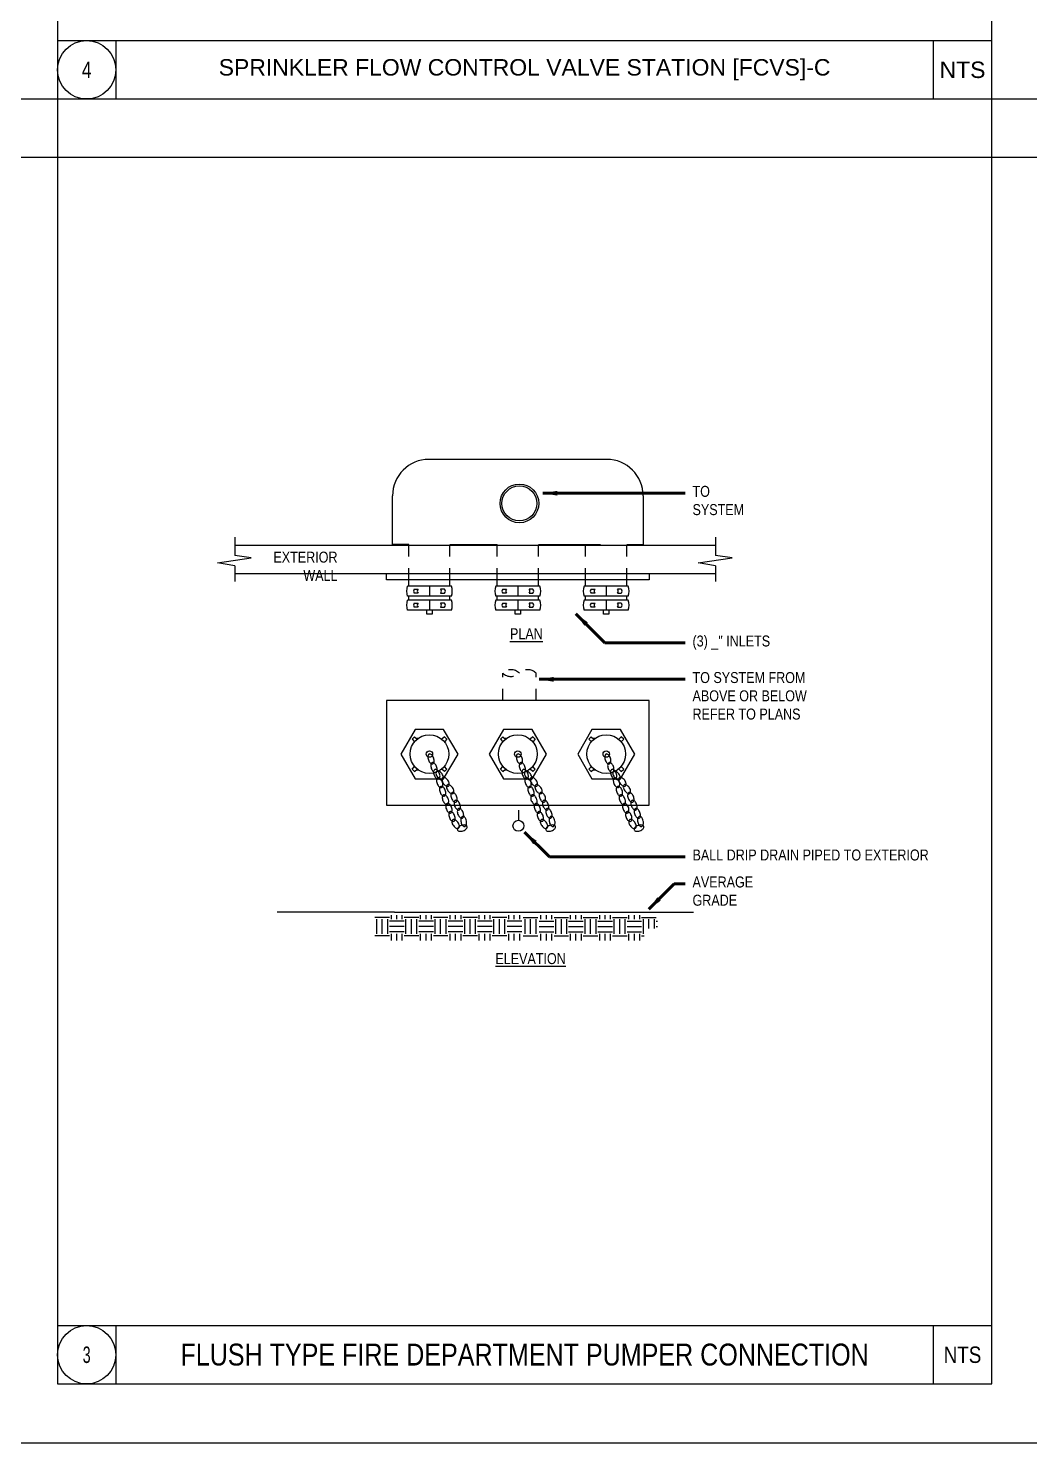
# Model space of a CAD drawing. Extents: x 2014.8 to 2046.4, y 1461.6 to 1484.9.
# Drawn here: x 2028.98 to 2037.55, y 1461.6 to 1473.71 of the extents above; entities that cross this region are included whole.
import ezdxf
from ezdxf.enums import TextEntityAlignment as Align

# ---------------------------------------------------------------- set-up
doc = ezdxf.new("R2010")
doc.units = 0
doc.header["$LTSCALE"] = 0.375
doc.header["$MEASUREMENT"] = 0
doc.linetypes.add('HIDDEN', pattern=[0.375, 0.25, -0.125])
for name, color, linetype in [('G-ANNO-TEXT', 70, 'Continuous'), ('G-DETL', 12, 'Continuous'), ('G-DETL-BORD', 1, 'Continuous')]:
    doc.layers.add(name, color=color, linetype=linetype)
doc.styles.add('Arial', font='arial.ttf')
doc.styles.add('Arial Narrow', font='ARIALN.TTF')
doc.dimstyles.new('RWS-ANNOTATIVE', dxfattribs={"dimscale": 0, "dimtxt": 0.09375, "dimasz": 0.125, "dimexe": 0.0625, "dimexo": 0.0625, "dimgap": 0.09375, "dimtad": 1, "dimdec": 4, "dimzin": 3, "dimdsep": 46, "dimlunit": 4, "dimtxsty": 'Arial', "dimblk": 'OBLIQUE', "dimcen": 0.09375, "dimdle": 0.0625, "dimclrd": 256, "dimclre": 256, "dimclrt": 256, "dimadec": 4, "dimazin": 0, "dimtfac": 0.8, "dimtdec": 4, "dimtix": 1, "dimtofl": 0, "dimtmove": 1, "dimatfit": 0, "dimfxl": 1, "dimfrac": 1, "dimtolj": 1, "dimtzin": 0, "dimlwd": -1, "dimlwe": -1, "dimarcsym": 0})

# ---------------------------------------------------------------- blocks, each defined once
blk = doc.blocks.new('PipeUpLarge')
at = {"color": 0, "linetype": 'Continuous'}
blk.add_circle((0, 0), 0.0469, dxfattribs=at)
blk = doc.blocks.new('_Oblique')
at = {"color": 0, "linetype": 'ByBlock', "lineweight": -2}
blk.add_line((-0.5, -0.5), (0.5, 0.5), dxfattribs=at)
blk = doc.blocks.new('CHAIN')
for points in [[(0, 0, 0.164525), (-0.8, -0.2, 0.105794), (-1.7, -1.2, 0.0691), (-2.2, -2.5, 0.055299), (-2.4, -4.2, 0.055299), (-2.3, -5.9, 0.0691), (-1.8, -7.2, 0.105794), (-1, -8.2, 0.164525), (-0.2, -8.5, 0.164525), (0.6, -8.2, 0.105794), (1.4, -7.3, 0.0691), (1.9, -6, 0.055299), (2.2, -4.3, 0.055299), (2, -2.6, 0.0691), (1.6, -1.3, 0.105794), (0.8, -0.3, 0.164525)], [(-0.1, -7.4, 0.164525), (-0.9, -7.6, 0.105794), (-1.8, -8.6, 0.0691), (-2.3, -9.9, 0.055299), (-2.6, -11.6, 0.055299), (-2.4, -13.3, 0.0691), (-2, -14.6, 0.105794), (-1.2, -15.6, 0.164525), (-0.4, -15.9, 0.164525), (0.4, -15.6, 0.105794), (1.3, -14.7, 0.0691), (1.8, -13.4, 0.055299), (2, -11.7, 0.055299), (1.9, -10, 0.0691), (1.4, -8.7, 0.105794), (0.6, -7.7, 0.164525)], [(-0.2, -20.8, 0.164525), (-1, -21, 0.105794), (-1.8, -22, 0.0691), (-2.2, -23.3, 0.055299), (-2.4, -25, 0.055299), (-2.2, -26.7, 0.0691), (-1.6, -28, 0.105794), (-0.8, -29, 0.164525), (0, -29.2, 0.164525), (0.8, -28.9, 0.105794), (1.6, -27.9, 0.0691), (2.1, -26.6, 0.055299), (2.2, -24.9, 0.055299), (2, -23.2, 0.0691), (1.4, -22, 0.105794), (0.6, -21, 0.164525)], [(-0.1, -13.4, 0.164525), (-0.8, -13.7, 0.105794), (-1.6, -14.6, 0.0691), (-2.1, -15.9, 0.055299), (-2.2, -17.7, 0.055299), (-2, -19.4, 0.0691), (-1.5, -20.6, 0.105794), (-0.6, -21.6, 0.164525), (0.2, -21.8, 0.164525), (1, -21.5, 0.105794), (1.8, -20.5, 0.0691), (2.2, -19.2, 0.055299), (2.3, -17.5, 0.055299), (2.1, -15.8, 0.0691), (1.6, -14.6, 0.105794), (0.7, -13.6, 0.164525)], [(0.9, -15.3, 0.164525), (0.2, -15.8, 0.105794), (-0.4, -16.9, 0.0691), (-0.5, -18.3, 0.055299), (-0.3, -20, 0.055299), (0.3, -21.6, 0.0691), (1.1, -22.7, 0.105794), (2.2, -23.5, 0.164525), (3, -23.5, 0.164525), (3.7, -23.1, 0.105794), (4.3, -21.9, 0.0691), (4.4, -20.6, 0.055299), (4.2, -18.9, 0.055299), (3.6, -17.3, 0.0691), (2.8, -16.1, 0.105794), (1.7, -15.4, 0.164525)], [(3.7, -21.8, 0.164525), (3, -22.3, 0.105794), (2.4, -23.4, 0.0691), (2.2, -24.8, 0.055299), (2.5, -26.5, 0.055299), (3.1, -28.1, 0.0691), (3.9, -29.2, 0.105794), (4.9, -30, 0.164525), (5.7, -30, 0.164525), (6.4, -29.6, 0.105794), (7, -28.4, 0.0691), (7.2, -27.1, 0.055299), (6.9, -25.4, 0.055299), (6.3, -23.8, 0.0691), (5.5, -22.6, 0.105794), (4.5, -21.9, 0.164525)], [(-0.4, -28.2, 0.164525), (-1.1, -28.4, 0.105794), (-1.9, -29.4, 0.0691), (-2.4, -30.7, 0.055299), (-2.5, -32.4, 0.055299), (-2.3, -34.1, 0.0691), (-1.8, -35.4, 0.105794), (-0.9, -36.4, 0.164525), (-0.1, -36.6, 0.164525), (0.7, -36.3, 0.105794), (1.5, -35.3, 0.0691), (1.9, -34, 0.055299), (2.1, -32.3, 0.055299), (1.8, -30.6, 0.0691), (1.3, -29.3, 0.105794), (0.4, -28.4, 0.164525)], [(5.2, -28.8, 0.164525), (4.5, -29.3, 0.105794), (3.9, -30.4, 0.0691), (3.7, -31.8, 0.055299), (4, -33.5, 0.055299), (4.6, -35.1, 0.0691), (5.4, -36.2, 0.105794), (6.4, -37, 0.164525), (7.2, -37, 0.164525), (7.9, -36.6, 0.105794), (8.5, -35.4, 0.0691), (8.7, -34.1, 0.055299), (8.4, -32.4, 0.055299), (7.8, -30.8, 0.0691), (7, -29.6, 0.105794), (6, -28.9, 0.164525)], [(-0.5, -35.6, 0.164525), (-1.3, -35.8, 0.105794), (-2.1, -36.8, 0.0691), (-2.5, -38.1, 0.055299), (-2.7, -39.8, 0.055299), (-2.4, -41.5, 0.0691), (-1.9, -42.8, 0.105794), (-1.1, -43.8, 0.164525), (-0.3, -44, 0.164525), (0.5, -43.7, 0.105794), (1.3, -42.7, 0.0691), (1.8, -41.4, 0.055299), (1.9, -39.7, 0.055299), (1.7, -38, 0.0691), (1.2, -36.7, 0.105794), (0.3, -35.8, 0.164525)], [(-0.3, -43.1, 0.164525), (-1, -43.3, 0.105794), (-1.8, -44.3, 0.0691), (-2.3, -45.6, 0.055299), (-2.4, -47.3, 0.055299), (-2.2, -49, 0.0691), (-1.7, -50.3, 0.105794), (-0.8, -51.3, 0.164525), (0, -51.5, 0.164525), (0.8, -51.2, 0.105794), (1.6, -50.2, 0.0691), (2, -48.9, 0.055299), (2.2, -47.2, 0.055299), (1.9, -45.5, 0.0691), (1.4, -44.2, 0.105794), (0.5, -43.3, 0.164525)], [(6.7, -36.1, 0.164525), (6, -36.3, 0.105794), (5.2, -37.3, 0.0691), (4.7, -38.6, 0.055299), (4.6, -40.3, 0.055299), (4.8, -42, 0.0691), (5.3, -43.3, 0.105794), (6.2, -44.3, 0.164525), (7, -44.5, 0.164525), (7.8, -44.2, 0.105794), (8.6, -43.2, 0.0691), (9, -41.9, 0.055299), (9.2, -40.2, 0.055299), (8.9, -38.5, 0.0691), (8.4, -37.2, 0.105794), (7.5, -36.3, 0.164525)], [(7, -43.1, 0.164525), (6.2, -43.3, 0.105794), (5.4, -44.3, 0.0691), (5, -45.6, 0.055299), (4.8, -47.3, 0.055299), (5.1, -49, 0.0691), (5.6, -50.3, 0.105794), (6.4, -51.3, 0.164525), (7.2, -51.5, 0.164525), (8, -51.2, 0.105794), (8.8, -50.2, 0.0691), (9.3, -48.9, 0.055299), (9.4, -47.2, 0.055299), (9.2, -45.5, 0.0691), (8.7, -44.2, 0.105794), (7.8, -43.3, 0.164525)], [(-0.3, -50.3, 0.164525), (-1, -50.6, 0.105794), (-1.8, -51.6, 0.0691), (-2.3, -52.9, 0.055299), (-2.4, -54.6, 0.055299), (-2.2, -56.3, 0.0691), (-1.7, -57.6, 0.105794), (-0.8, -58.5, 0.164525), (0, -58.8, 0.164525), (0.8, -58.5, 0.105794), (1.6, -57.5, 0.0691), (2, -56.2, 0.055299), (2.2, -54.5, 0.055299), (1.9, -52.8, 0.0691), (1.4, -51.5, 0.105794), (0.5, -50.5, 0.164525)], [(-0.5, -57.3, 0.164525), (-1.2, -57.8, 0.105794), (-1.8, -58.9, 0.0691), (-1.9, -60.3, 0.055299), (-1.6, -62, 0.055299), (-1, -63.6, 0.0691), (-0.2, -64.7, 0.105794), (0.9, -65.4, 0.164525), (1.7, -65.4, 0.164525), (2.4, -65, 0.105794), (3, -63.8, 0.0691), (3.1, -62.4, 0.055299), (2.8, -60.7, 0.055299), (2.2, -59.2, 0.0691), (1.4, -58, 0.105794), (0.3, -57.3, 0.164525)], [(7.2, -50.3, 0.164525), (6.5, -50.6, 0.105794), (5.7, -51.6, 0.0691), (5.2, -52.9, 0.055299), (5.1, -54.6, 0.055299), (5.3, -56.3, 0.0691), (5.8, -57.6, 0.105794), (6.7, -58.5, 0.164525), (7.5, -58.8, 0.164525), (8.3, -58.5, 0.105794), (9.1, -57.5, 0.0691), (9.5, -56.2, 0.055299), (9.7, -54.5, 0.055299), (9.4, -52.8, 0.0691), (8.9, -51.5, 0.105794), (8, -50.5, 0.164525)], [(8.2, -57.5, 0.164525), (7.4, -57.7, 0.105794), (6.4, -58.5, 0.0691), (5.7, -59.7, 0.055299), (5.3, -61.4, 0.055299), (5.2, -63.1, 0.0691), (5.5, -64.4, 0.105794), (6.2, -65.5, 0.164525), (6.9, -65.9, 0.164525), (7.7, -65.7, 0.105794), (8.7, -64.9, 0.0691), (9.4, -63.7, 0.055299), (9.8, -62.1, 0.055299), (9.9, -60.3, 0.0691), (9.6, -59, 0.105794), (8.9, -57.9, 0.164525)], [(0.3, -66.4, 0.164525), (0.6, -67.2, 0.105794), (1.5, -68, 0.0691), (2.8, -68.5, 0.055299), (4.5, -68.7, 0.055299), (6.2, -68.5, 0.0691), (7.5, -68, 0.105794), (8.5, -67.2, 0.164525), (8.7, -66.4, 0.164525), (8.5, -65.6, 0.105794), (7.5, -64.8, 0.0691), (6.2, -64.3, 0.055299), (4.5, -64.1, 0.055299), (2.8, -64.3, 0.0691), (1.5, -64.8, 0.105794), (0.6, -65.6, 0.164525)]]:
    blk.add_lwpolyline(points, format="xyb", close=True)
blk = doc.blocks.new('A$C679B374F')
at = {"layer": 'G-DETL'}
for p, q in [((0, -0.006), (0, 0)), ((0.365, -0.356), (-0.013, -0.356)), ((0, -0.356), (0, -0.303)), ((0.176, -0.356), (0.176, -0.442)), ((0.352, -0.356), (0.352, -0.303)), ((0.365, -0.442), (-0.013, -0.442)), ((0.365, -0.475), (-0.013, -0.475)), ((0, -0.475), (0, -0.442)), ((0.046, -0.382), (0.08, -0.382)), ((0.08, -0.416), (0.046, -0.416)), ((0.176, -0.475), (0.176, -0.562)), ((0.305, -0.382), (0.272, -0.382)), ((0.272, -0.416), (0.305, -0.416)), ((0.352, -0.475), (0.352, -0.442)), ((0.365, -0.562), (-0.013, -0.562)), ((0.046, -0.502), (0.08, -0.502)), ((0.08, -0.535), (0.046, -0.535)), ((0.153, -0.595), (0.153, -0.562)), ((0.199, -0.595), (0.153, -0.595)), ((0.199, -0.562), (0.199, -0.595)), ((0.305, -0.502), (0.272, -0.502)), ((0.272, -0.535), (0.305, -0.535))]:
    blk.add_line(p, q, dxfattribs=at)
at = {"layer": 'G-DETL', "linetype": 'HIDDEN'}
for p, q in [((0.352, -0.303), (0.352, 0)), ((0, -0.303), (0, -0.006))]:
    blk.add_line(p, q, dxfattribs=at)
at = {"layer": 'G-DETL'}
for centre, radius, start, end in [((0.123, -0.399), 0.143, 162.4076, 197.5924), ((0.229, -0.399), 0.143, 342.4076, 17.5924), ((0.123, -0.519), 0.143, 162.4076, 197.5924), ((0.063, -0.399), 0.0235, 135, 225), ((0.096, -0.399), 0.0235, 135, 225), ((0.256, -0.399), 0.0235, 315, 45), ((0.289, -0.399), 0.0235, 315, 45), ((0.229, -0.519), 0.143, 342.4076, 17.5924), ((0.063, -0.519), 0.0235, 135, 225), ((0.096, -0.519), 0.0235, 135, 225), ((0.256, -0.519), 0.0235, 315, 45), ((0.289, -0.519), 0.0235, 315, 45)]:
    blk.add_arc(centre, radius, start, end, dxfattribs=at)

msp = doc.modelspace()

# ---------------------------------------------------------------- linework, layer by layer
at = {"layer": 'DEFPOINTS'}
for points in [[(2014.814, 1461.601), (2046.439, 1461.601), (2046.439, 1484.851), (2014.814, 1484.851)], [(2029.228, 1472.604), (2028.728, 1472.604), (2028.728, 1473.104), (2029.228, 1473.104)], [(2037.728, 1472.604), (2037.228, 1472.604), (2037.228, 1473.104), (2037.728, 1473.104)], [(2037.728, 1472.604), (2037.228, 1472.604), (2037.228, 1473.104), (2037.728, 1473.104)]]:
    msp.add_lwpolyline(points, close=True, dxfattribs=at)
at = {"layer": 'G-DETL'}
for p, q in [((2032.409, 1470.02), (2033.931, 1470.02)), ((2032.097, 1469.29), (2032.097, 1469.707)), ((2034.244, 1469.707), (2034.244, 1469.29)), ((2030.746, 1469.354), (2030.746, 1469.197)), ((2030.746, 1469.284), (2034.864, 1469.284)), ((2032.237, 1469.29), (2032.097, 1469.29)), ((2032.589, 1469.29), (2032.994, 1469.29)), ((2033.346, 1469.29), (2033.751, 1469.29)), ((2033.738, 1469.29), (2033.879, 1469.29)), ((2034.103, 1469.29), (2034.244, 1469.29)), ((2034.864, 1469.354), (2034.864, 1469.197)), ((2030.597, 1469.133), (2030.887, 1469.176)), ((2030.746, 1469.108), (2030.597, 1469.133)), ((2030.887, 1469.176), (2030.746, 1469.197)), ((2034.715, 1469.133), (2035.005, 1469.176)), ((2034.864, 1469.108), (2034.715, 1469.133)), ((2035.005, 1469.176), (2034.864, 1469.197)), ((2030.746, 1469.108), (2030.746, 1468.973)), ((2030.746, 1469.043), (2034.864, 1469.043)), ((2032.045, 1468.987), (2032.045, 1469.043)), ((2034.296, 1469.043), (2034.296, 1468.987)), ((2034.864, 1469.108), (2034.864, 1468.973)), ((2034.296, 1468.987), (2032.045, 1468.987)), ((2032.045, 1467.955), (2032.045, 1467.058)), ((2034.296, 1467.955), (2032.045, 1467.955)), ((2034.296, 1467.058), (2034.296, 1467.955)), ((2032.285, 1467.645), (2032.264, 1467.624)), ((2032.264, 1467.624), (2032.286, 1467.602)), ((2032.285, 1467.645), (2032.307, 1467.623)), ((2032.299, 1467.631), (2032.317, 1467.631)), ((2032.542, 1467.645), (2032.52, 1467.623)), ((2032.563, 1467.624), (2032.541, 1467.602)), ((2032.563, 1467.624), (2032.542, 1467.645)), ((2033.042, 1467.645), (2033.021, 1467.624)), ((2033.021, 1467.624), (2033.043, 1467.602)), ((2033.042, 1467.645), (2033.064, 1467.623)), ((2033.056, 1467.631), (2033.074, 1467.631)), ((2033.299, 1467.645), (2033.277, 1467.623)), ((2033.32, 1467.624), (2033.298, 1467.602)), ((2033.32, 1467.624), (2033.299, 1467.645)), ((2033.799, 1467.645), (2033.778, 1467.624)), ((2033.778, 1467.624), (2033.8, 1467.602)), ((2033.799, 1467.645), (2033.821, 1467.623)), ((2033.813, 1467.631), (2033.831, 1467.631)), ((2034.056, 1467.645), (2034.034, 1467.623)), ((2034.077, 1467.624), (2034.055, 1467.602)), ((2034.077, 1467.624), (2034.056, 1467.645)), ((2032.264, 1467.367), (2032.286, 1467.389)), ((2032.264, 1467.367), (2032.285, 1467.346)), ((2032.285, 1467.346), (2032.307, 1467.368)), ((2032.299, 1467.36), (2032.317, 1467.36)), ((2032.542, 1467.346), (2032.52, 1467.368)), ((2032.563, 1467.367), (2032.541, 1467.389)), ((2032.542, 1467.346), (2032.563, 1467.367)), ((2033.021, 1467.367), (2033.043, 1467.389)), ((2033.021, 1467.367), (2033.042, 1467.346)), ((2033.042, 1467.346), (2033.064, 1467.368)), ((2033.056, 1467.36), (2033.074, 1467.36)), ((2033.299, 1467.346), (2033.277, 1467.368)), ((2033.32, 1467.367), (2033.298, 1467.389)), ((2033.299, 1467.346), (2033.32, 1467.367)), ((2033.778, 1467.367), (2033.8, 1467.389)), ((2033.778, 1467.367), (2033.799, 1467.346)), ((2033.799, 1467.346), (2033.821, 1467.368)), ((2033.813, 1467.36), (2033.831, 1467.36)), ((2034.056, 1467.346), (2034.034, 1467.368)), ((2034.077, 1467.367), (2034.055, 1467.389)), ((2034.056, 1467.346), (2034.077, 1467.367)), ((2032.045, 1467.058), (2034.296, 1467.058)), ((2033.175, 1467.016), (2033.175, 1466.929)), ((2032.113, 1466.142), (2031.108, 1466.142)), ((2032.072, 1466.098), (2031.947, 1466.098)), ((2032.087, 1466.082), (2032.087, 1466.118)), ((2032.113, 1466.142), (2033.973, 1466.142)), ((2032.134, 1466.082), (2032.134, 1466.118)), ((2032.181, 1466.082), (2032.181, 1466.118)), ((2032.322, 1466.098), (2032.197, 1466.098)), ((2032.337, 1466.082), (2032.337, 1466.118)), ((2032.384, 1466.082), (2032.384, 1466.118)), ((2032.431, 1466.082), (2032.431, 1466.118)), ((2032.572, 1466.098), (2032.447, 1466.098)), ((2032.59, 1466.082), (2032.59, 1466.118)), ((2032.637, 1466.082), (2032.637, 1466.118)), ((2032.684, 1466.082), (2032.684, 1466.118)), ((2032.825, 1466.098), (2032.7, 1466.098)), ((2032.84, 1466.082), (2032.84, 1466.118)), ((2032.887, 1466.082), (2032.887, 1466.118)), ((2032.934, 1466.082), (2032.934, 1466.118)), ((2033.075, 1466.098), (2032.95, 1466.098)), ((2033.094, 1466.082), (2033.094, 1466.118)), ((2033.14, 1466.082), (2033.14, 1466.118)), ((2033.187, 1466.082), (2033.187, 1466.118)), ((2033.217, 1466.098), (2033.342, 1466.098)), ((2033.368, 1466.082), (2033.368, 1466.118)), ((2033.415, 1466.082), (2033.415, 1466.118)), ((2033.462, 1466.082), (2033.462, 1466.118)), ((2033.48, 1466.098), (2033.605, 1466.098)), ((2033.621, 1466.082), (2033.621, 1466.118)), ((2033.668, 1466.082), (2033.668, 1466.118)), ((2033.715, 1466.082), (2033.715, 1466.118)), ((2033.73, 1466.098), (2033.855, 1466.098)), ((2033.871, 1466.082), (2033.871, 1466.118)), ((2033.918, 1466.082), (2033.918, 1466.118)), ((2033.965, 1466.082), (2033.965, 1466.118)), ((2033.973, 1466.142), (2034.673, 1466.142)), ((2033.98, 1466.098), (2034.105, 1466.098)), ((2034.121, 1466.082), (2034.121, 1466.118)), ((2034.168, 1466.082), (2034.168, 1466.118)), ((2034.215, 1466.082), (2034.215, 1466.118)), ((2034.23, 1466.098), (2034.355, 1466.098)), ((2031.962, 1465.957), (2031.962, 1466.082)), ((2032.009, 1465.957), (2032.009, 1466.082)), ((2032.056, 1465.957), (2032.056, 1466.082)), ((2032.197, 1466.066), (2032.072, 1466.066)), ((2032.197, 1466.019), (2032.072, 1466.019)), ((2032.197, 1465.973), (2032.072, 1465.973)), ((2032.212, 1465.957), (2032.212, 1466.082)), ((2032.259, 1465.957), (2032.259, 1466.082)), ((2032.306, 1465.957), (2032.306, 1466.082)), ((2032.447, 1466.066), (2032.322, 1466.066)), ((2032.447, 1466.019), (2032.322, 1466.019)), ((2032.447, 1465.973), (2032.322, 1465.973)), ((2032.462, 1465.957), (2032.462, 1466.082)), ((2032.509, 1465.957), (2032.509, 1466.082)), ((2032.556, 1465.957), (2032.556, 1466.082)), ((2032.7, 1466.066), (2032.575, 1466.066)), ((2032.7, 1466.019), (2032.575, 1466.019)), ((2032.7, 1465.973), (2032.575, 1465.973)), ((2032.715, 1465.957), (2032.715, 1466.082)), ((2032.762, 1465.957), (2032.762, 1466.082)), ((2032.809, 1465.957), (2032.809, 1466.082)), ((2032.95, 1466.066), (2032.825, 1466.066)), ((2032.95, 1466.019), (2032.825, 1466.019)), ((2032.95, 1465.973), (2032.825, 1465.973)), ((2032.965, 1465.957), (2032.965, 1466.082)), ((2033.012, 1465.957), (2033.012, 1466.082)), ((2033.059, 1465.957), (2033.059, 1466.082)), ((2033.203, 1466.066), (2033.078, 1466.066)), ((2033.203, 1466.019), (2033.078, 1466.019)), ((2033.203, 1465.973), (2033.078, 1465.973)), ((2033.232, 1465.957), (2033.232, 1466.082)), ((2033.279, 1465.957), (2033.279, 1466.082)), ((2033.326, 1465.957), (2033.326, 1466.082)), ((2033.352, 1466.066), (2033.477, 1466.066)), ((2033.352, 1466.019), (2033.477, 1466.019)), ((2033.352, 1465.973), (2033.477, 1465.973)), ((2033.496, 1465.957), (2033.496, 1466.082)), ((2033.543, 1465.957), (2033.543, 1466.082)), ((2033.59, 1465.957), (2033.59, 1466.082)), ((2033.605, 1466.066), (2033.73, 1466.066)), ((2033.605, 1466.019), (2033.73, 1466.019)), ((2033.605, 1465.973), (2033.73, 1465.973)), ((2033.746, 1465.957), (2033.746, 1466.082)), ((2033.793, 1465.957), (2033.793, 1466.082)), ((2033.84, 1465.957), (2033.84, 1466.082)), ((2033.855, 1466.066), (2033.98, 1466.066)), ((2033.855, 1466.019), (2033.98, 1466.019)), ((2033.855, 1465.973), (2033.98, 1465.973)), ((2033.996, 1465.957), (2033.996, 1466.082)), ((2034.043, 1465.957), (2034.043, 1466.082)), ((2034.09, 1465.957), (2034.09, 1466.082)), ((2034.105, 1466.066), (2034.23, 1466.066)), ((2034.105, 1466.019), (2034.23, 1466.019)), ((2034.105, 1465.973), (2034.23, 1465.973)), ((2034.246, 1465.957), (2034.246, 1466.082)), ((2034.293, 1466.004), (2034.293, 1466.082)), ((2034.34, 1466.004), (2034.34, 1466.082)), ((2034.355, 1466.066), (2034.366, 1466.066)), ((2034.355, 1466.019), (2034.366, 1466.019)), ((2032.072, 1465.941), (2031.947, 1465.941)), ((2032.087, 1465.9), (2032.087, 1465.957)), ((2032.134, 1465.9), (2032.134, 1465.957)), ((2032.181, 1465.9), (2032.181, 1465.957)), ((2032.322, 1465.941), (2032.197, 1465.941)), ((2032.337, 1465.9), (2032.337, 1465.957)), ((2032.384, 1465.9), (2032.384, 1465.957)), ((2032.431, 1465.9), (2032.431, 1465.957)), ((2032.572, 1465.941), (2032.447, 1465.941)), ((2032.59, 1465.9), (2032.59, 1465.957)), ((2032.637, 1465.9), (2032.637, 1465.957)), ((2032.684, 1465.9), (2032.684, 1465.957)), ((2032.825, 1465.941), (2032.7, 1465.941)), ((2032.84, 1465.9), (2032.84, 1465.957)), ((2032.887, 1465.9), (2032.887, 1465.957)), ((2032.934, 1465.9), (2032.934, 1465.957)), ((2033.075, 1465.941), (2032.95, 1465.941)), ((2033.094, 1465.9), (2033.094, 1465.957)), ((2033.14, 1465.9), (2033.14, 1465.957)), ((2033.187, 1465.9), (2033.187, 1465.957)), ((2033.217, 1465.941), (2033.342, 1465.941)), ((2033.368, 1465.9), (2033.368, 1465.957)), ((2033.415, 1465.9), (2033.415, 1465.957)), ((2033.462, 1465.9), (2033.462, 1465.957)), ((2033.48, 1465.941), (2033.605, 1465.941)), ((2033.621, 1465.9), (2033.621, 1465.957)), ((2033.668, 1465.9), (2033.668, 1465.957)), ((2033.715, 1465.9), (2033.715, 1465.957)), ((2033.73, 1465.941), (2033.855, 1465.941)), ((2033.871, 1465.9), (2033.871, 1465.957)), ((2033.918, 1465.9), (2033.918, 1465.957)), ((2033.965, 1465.9), (2033.965, 1465.957)), ((2033.98, 1465.941), (2034.105, 1465.941)), ((2034.121, 1465.9), (2034.121, 1465.957)), ((2034.168, 1465.9), (2034.168, 1465.957)), ((2034.215, 1465.9), (2034.215, 1465.957)), ((2034.23, 1465.941), (2034.251, 1465.941))]:
    msp.add_line(p, q, dxfattribs=at)
at = {"layer": 'G-DETL', "linetype": 'HIDDEN'}
for p, q in [((2033.041, 1467.955), (2033.041, 1468.189)), ((2033.327, 1467.955), (2033.327, 1468.189))]:
    msp.add_line(p, q, dxfattribs=at)
at = {"layer": 'G-DETL'}
for points in [[(2032.535, 1467.284), (2032.658, 1467.496), (2032.535, 1467.707), (2032.291, 1467.707), (2032.169, 1467.496), (2032.291, 1467.284)], [(2033.292, 1467.284), (2033.415, 1467.496), (2033.292, 1467.707), (2033.048, 1467.707), (2032.926, 1467.496), (2033.048, 1467.284)], [(2034.05, 1467.284), (2034.172, 1467.496), (2034.05, 1467.707), (2033.805, 1467.707), (2033.683, 1467.496), (2033.805, 1467.284)]]:
    msp.add_lwpolyline(points, close=True, dxfattribs=at)
for centre, radius in [((2033.184, 1469.642), 0.166), ((2033.184, 1469.642), 0.15), ((2032.413, 1467.496), 0.166), ((2033.17, 1467.496), 0.166), ((2033.927, 1467.496), 0.166), ((2032.413, 1467.496), 0.0273), ((2033.17, 1467.496), 0.0273), ((2033.927, 1467.496), 0.0273)]:
    msp.add_circle(centre, radius, dxfattribs=at)
for centre, start, end in [((2032.409, 1469.707), 90, 180), ((2033.931, 1469.707), 0, 90)]:
    msp.add_arc(centre, 0.312, start, end, dxfattribs=at)
at = {"layer": 'G-DETL', "linetype": 'HIDDEN'}
for centre, start, end in [((2033.112, 1468.117), 45.0562, 134.9438), ((2033.112, 1468.261), 225.0562, 314.9438), ((2033.256, 1468.117), 45.0562, 134.9438)]:
    msp.add_arc(centre, 0.101, start, end, dxfattribs=at)
at = {"layer": 'G-DETL-BORD'}
for p, q in [((2029.228, 1473.604), (2037.228, 1473.604)), ((2029.728, 1473.604), (2029.728, 1473.104)), ((2036.728, 1473.604), (2036.728, 1473.104)), ((2029.228, 1462.604), (2037.228, 1462.604)), ((2029.728, 1462.604), (2029.728, 1462.104)), ((2036.728, 1462.604), (2036.728, 1462.104))]:
    msp.add_line(p, q, dxfattribs=at)
for points in [[(2029.228, 1473.104), (2037.228, 1473.104), (2037.228, 1483.604), (2029.228, 1483.604)], [(2029.228, 1462.104), (2037.228, 1462.104), (2037.228, 1472.604), (2029.228, 1472.604)]]:
    msp.add_lwpolyline(points, close=True, dxfattribs=at)
for centre in [(2029.478, 1473.354), (2029.478, 1462.354)]:
    msp.add_circle(centre, 0.25, dxfattribs=at)

# ---------------------------------------------------------------- block references
at = {"layer": 'DEFPOINTS'}
for p in [(2032.237, 1469.29), (2032.994, 1469.29), (2033.751, 1469.29)]:
    msp.add_blockref('A$C679B374F', p, dxfattribs=at)
at = {"layer": 'G-DETL', "xscale": 0.01041666666666667, "yscale": 0.01041666666666667, "zscale": 0.01041666666666667, "rotation": 20}
for p in [(2032.413, 1467.496), (2033.17, 1467.496), (2033.927, 1467.496)]:
    msp.add_blockref('CHAIN', p, dxfattribs=at)
at = {"layer": 'G-DETL'}
msp.add_blockref('PipeUpLarge', (2033.175, 1466.882), dxfattribs=at)

# ---------------------------------------------------------------- texts
at = {"layer": 'G-ANNO-TEXT'}
for s, insert, char_height, width, attachment_point, style in [('SPRINKLER FLOW CONTROL VALVE STATION [FCVS]-C', (2033.228, 1473.354), 0.14062, 7.33323, 5, 'Arial'), ('NTS', (2036.978, 1473.353), 0.1406, 0.00168, 5, 'Arial'), ('TO SYSTEM', (2034.666, 1469.792), 0.0938, 0.46547, 1, 'Arial Narrow'), ('EXTERIOR WALL', (2031.626, 1469.229), 0.09375, 0.65344, 3, 'Arial Narrow'), ('{\\LPLAN}', (2033.103, 1468.573), 0.0938, 0.21036, 1, 'Arial Narrow'), ('(3) _" INLETS', (2034.666, 1468.511), 0.09375, 0.63296, 1, 'Arial Narrow'), ('TO SYSTEM FROM ABOVE OR BELOW REFER TO PLANS', (2034.666, 1468.198), 0.09375, 1.1875, 1, 'Arial Narrow'), ('BALL DRIP DRAIN PIPED TO EXTERIOR', (2034.666, 1466.679), 0.09375, 2.02637, 1, 'Arial Narrow'), ('AVERAGE GRADE', (2034.666, 1466.448), 0.09375, 0.69828, 1, 'Arial Narrow'), ('{\\LELEVATION}', (2032.978, 1465.792), 0.09375, 0.45209, 1, 'Arial Narrow'), ('FLUSH TYPE FIRE DEPARTMENT PUMPER CONNECTION', (2033.228, 1462.354), 0.1875, 6.7415, 5, 'Arial Narrow'), ('NTS', (2036.978, 1462.353), 0.1406, 0.00168, 5, 'Arial Narrow')]:
    msp.add_mtext(s, dxfattribs=dict(at, insert=insert, char_height=char_height, width=width, attachment_point=attachment_point, style=style))
at = {"layer": 'G-ANNO-TEXT', "width": 0.75}
for tag, style, p in [('4', 'Arial', (2029.478, 1473.354)), ('3', 'Arial Narrow', (2029.478, 1462.354))]:
    msp.add_attdef(tag, text='', height=0.141, dxfattribs=dict(at, style=style)).set_placement(p, align=Align.MIDDLE)

# ---------------------------------------------------------------- leaders
at = {"layer": 'G-ANNO-TEXT'}
for points in [[(2033.384, 1469.729), (2034.166, 1469.729), (2034.603, 1469.729)], [(2033.666, 1468.698), (2033.916, 1468.448), (2034.603, 1468.448)], [(2033.353, 1468.136), (2034.072, 1468.136), (2034.603, 1468.136)], [(2033.228, 1466.827), (2033.44, 1466.616), (2034.603, 1466.616)], [(2034.291, 1466.167), (2034.509, 1466.386), (2034.603, 1466.386)]]:
    msp.add_leader(points, dimstyle='RWS-ANNOTATIVE', override={"dimscale": 1, "dimasz": 0.125, "dimgap": 0.09375, "dimtad": 0, "dimclrd": 256, "dimlwd": 65535}, dxfattribs=at)

doc.saveas('drawing.dxf')
